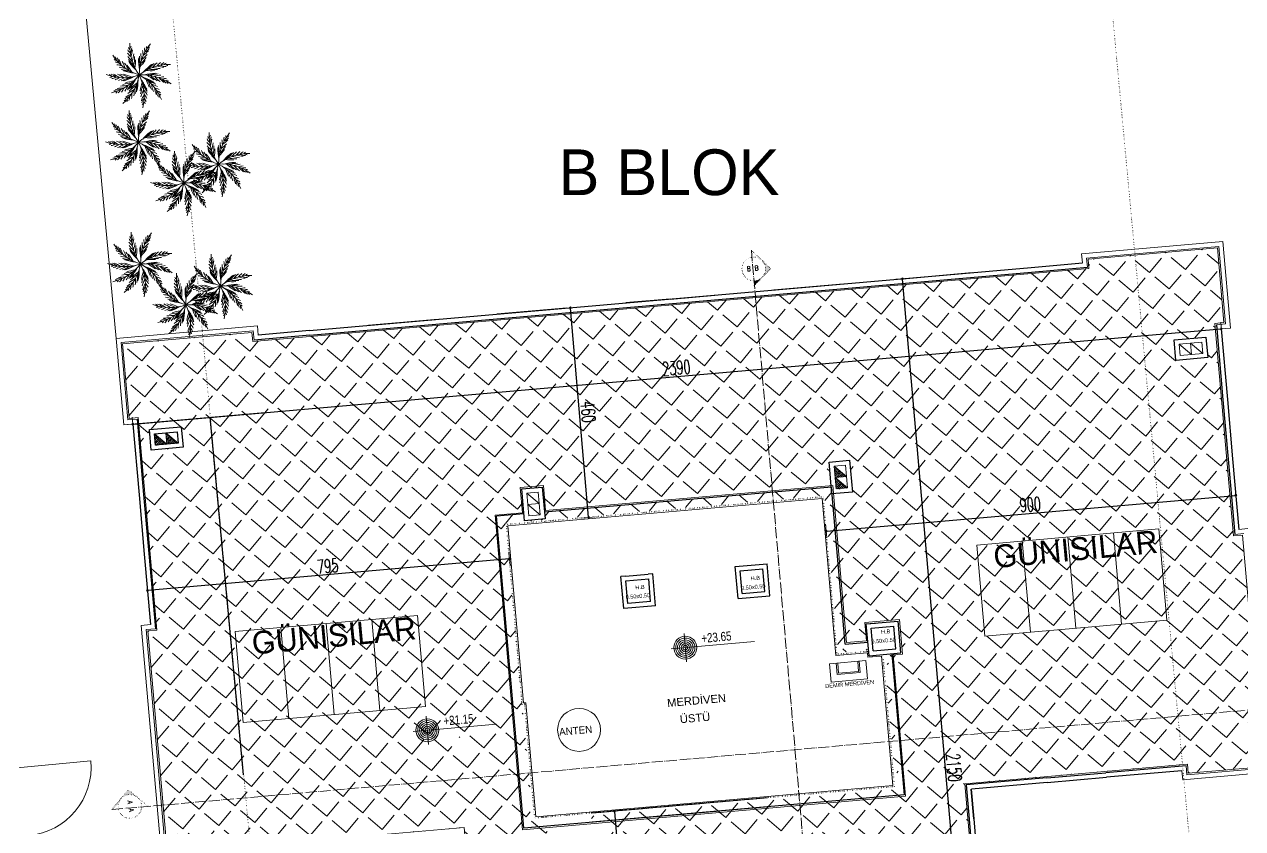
# Model space of a CAD drawing. Header units: millimetres. Extents: x -16104 to 67872, y -88009 to 12107.
# Drawn here: x 1974 to 2641, y -7284 to -6844 of the extents above; entities that cross this region are included whole.
import ezdxf
from ezdxf.enums import TextEntityAlignment as Align

# ---------------------------------------------------------------- set-up
doc = ezdxf.new("R2010")
doc.units = ezdxf.units.MM
doc.linetypes.add('ACAD_ISO04W100', pattern=[30, 24, -3, 0, -3])
doc.linetypes.add('ACAD_ISO07W100', pattern=[3, 0, -3])
doc.layers.get('0').update_dxf_attribs({"color": 241})
for name, color, linetype, lineweight in [('AKS', 1, 'ACAD_ISO07W100', 5), ('ağaç', 114, 'Continuous', 5), ('baca', 46, 'Continuous', 5), ('balkon', 6, 'Continuous', 5), ('duvar', 123, 'Continuous', 25), ('emsal&kolon', 1, 'Continuous', 5), ('KOTLAR', 5, 'Continuous', 20), ('NOKTA', 232, 'Continuous', 0), ('OLCU', 54, 'Continuous', 13), ('pencere', 5, 'Continuous', 5), ('SıVA', 40, 'Continuous', 9), ('TARAMA', 8, 'Continuous', 15), ('YAZI', 22, 'Continuous', 18), ('ÖLÇÜ', 252, 'Continuous', 20)]:
    doc.layers.add(name, color=color, linetype=linetype, lineweight=lineweight)
doc.styles.add('DIM', font='Txttw.shx', dxfattribs={"width": 0.6})
doc.styles.add('DIMENSIONS', font='simplex', dxfattribs={"width": 0.8})
doc.styles.add('TSIMPLEX', font='tsimplex', dxfattribs={"width": 0.8})
doc.styles.add('ÖLÇÜ-50', font='comic.ttf', dxfattribs={"height": 12.5})
doc.dimstyles.new('50', dxfattribs={"dimscale": 0, "dimtxt": 30, "dimasz": 1, "dimexe": 0, "dimexo": 2, "dimgap": 4, "dimtad": 1, "dimdec": 0, "dimzin": 0, "dimdsep": 46, "dimtxsty": 'DIM', "dimblk1": 'DOT', "dimblk2": 'DOT', "dimsah": 1, "dimcen": 1.5, "dimdle": 3, "dimse1": 1, "dimse2": 1, "dimclrd": 256, "dimclre": 9, "dimclrt": 256, "dimadec": 0, "dimazin": 0, "dimtfac": 0.24, "dimtdec": 0, "dimtix": 1, "dimtmove": 2, "dimatfit": 3, "dimldrblk": 'DOT', "dimfxl": 0, "dimtolj": 1, "dimtzin": 15, "dimarcsym": 0})
pattern_1 = [(45, (-5405.354, -18148.654), (-4.490128, 4.490128), []), (45, (-5400.8636, -18148.654), (-4.490128, 4.490128), [7.9375, -1.5875, 0, -1.5875])]

# ---------------------------------------------------------------- blocks, each defined once
blk = doc.blocks.new('A$C3CF6430F')
at = {"layer": 'ağaç'}
for centre, radius, start, end in [((137.7, 275.5), 11.2, 173.7791, 233.0395), ((344, 225.6), 216.9, 161.8706, 201.5936), ((115.4, 289.6), 25.9, 308.4321, 338.3515), ((258.5, 329), 216.9, 197.8706, 237.5936), ((62.3, 248.1), 11.2, 209.7791, 269.0395), ((75.1, 248.9), 26.7, 218.879, 257.5346), ((36, 246.3), 25.9, 344.4321, 14.3515), ((18, 227.4), 52.5, 353.4391, 21.0127), ((-58.4, 203.8), 136.4, 2.0526, 14.8318), ((-75.9, 181.4), 166.7, 3.5529, 15.111), ((348.5, 324.5), 256, 202.9483, 211.3077), ((346.5, 344.2), 256, 204.5673, 211.2107), ((346.3, 365.4), 256, 206.1883, 211.1386), ((148.5, 268.7), 26.7, 182.879, 221.5346), ((14.1, 310.7), 136.4, 326.0526, 338.8318), ((-13.3, 302.8), 166.7, 327.5529, 339.111), ((89.7, 284.9), 52.5, 317.4391, 345.0127), ((-73.7, 289.8), 224.7, 334.6755, 344.6307), ((330, 37), 216.9, 110.1725, 149.8955), ((410.3, 94.7), 256, 151.2501, 159.6096), ((424.5, 108.5), 256, 152.8691, 159.5126), ((441.1, 121.8), 256, 154.4902, 159.4404), ((192.2, 348.6), 136.4, 274.3545, 287.1337), ((218.9, 273.2), 52.5, 265.741, 293.3146), ((242.6, 217), 26.7, 131.1808, 169.8364), ((241.2, 229.8), 11.2, 122.081, 181.3414), ((238.5, 256), 25.9, 256.734, 286.6534), ((124.5, 362), 216.9, 234.9681, 274.6912), ((16.8, 179.1), 11.2, 246.8767, 306.1371), ((-3.1, 161.9), 25.9, 21.5297, 51.4491), ((26.5, 187.5), 26.7, 255.9765, 294.6321), ((-6.1, 135.9), 52.5, 30.5366, 58.1102), ((-52.8, 71.1), 136.4, 39.1502, 51.9294), ((-53.2, 42.6), 166.7, 40.6505, 52.2085), ((178.3, 443.4), 256, 242.1883, 247.1386), ((-58.3, -19), 224.7, 47.7731, 57.7282), ((190.9, 426.3), 256, 240.5673, 247.2107), ((204.1, 411.6), 256, 238.9483, 247.3077), ((-26.2, -12.4), 206.2, 50.1322, 60.5244), ((213.7, 402.4), 256, 237.6825, 247.4019), ((221.3, 395.9), 256, 236.5186, 247.4981), ((-117.1, 135.3), 224.7, 10.6755, 20.6307), ((-87.5, 121.2), 206.2, 13.0347, 23.4268), ((350.9, 311.4), 256, 201.6825, 211.4019), ((353.2, 301.7), 256, 200.5186, 211.4981), ((-58.1, 261), 206.2, 337.0347, 347.4268), ((235.3, -50.2), 216.9, 75.6722, 115.3952), ((395.3, 76.9), 256, 148.8205, 159.8), ((401.5, 84.7), 256, 149.9844, 159.7037), ((108.5, 374.4), 206.2, 285.3366, 295.7287), ((311.8, -54.3), 256, 114.3202, 125.2997), ((121.4, 404.5), 224.7, 282.9774, 292.9325), ((321.3, -51.4), 256, 115.4841, 125.2035), ((169, 365.2), 166.7, 275.8548, 287.4128), ((334.3, -48.1), 256, 116.7498, 125.1093), ((353.8, -44.8), 256, 118.3688, 125.0123), ((288.6, 311.4), 166.7, 241.3545, 252.9126), ((374.9, -43.2), 256, 119.9899, 124.9402), ((298.3, 284.7), 136.4, 239.8542, 252.6334), ((277.6, 207.5), 52.5, 231.2407, 258.8143), ((265.3, 147.7), 26.7, 96.6805, 135.3361), ((271.4, 159), 11.2, 87.5807, 146.8411), ((284, 182.1), 25.9, 222.2337, 252.1531), ((0.8, 310.3), 216.9, 270.9681, 310.6912), ((-8.5, 404.9), 256, 279.2858, 284.2361), ((11.8, 398.9), 256, 277.6648, 284.3082), ((44.8, -52.6), 166.7, 76.6505, 88.2085), ((-66, 206.5), 216.9, 304.0339, 343.7569), ((31.2, 395.1), 256, 276.0458, 284.4052), ((76.9, -105.4), 224.7, 83.7731, 93.7282), ((-112, 273.8), 256, 313.6648, 320.3082), ((44.5, 393.5), 256, 274.7801, 284.4994), ((54.5, 392.9), 256, 273.6161, 284.5957), ((99, -81.2), 206.2, 86.1322, 96.5244), ((-94.1, 282.2), 256, 312.0458, 320.4052), ((-82.4, 288.7), 256, 310.7801, 320.4994), ((-74, 294.1), 256, 309.6161, 320.5957), ((229.9, -68.1), 206.2, 119.198, 129.5901), ((-70.4, 103.1), 216.9, 331.6319, 11.355), ((-124, 143), 256, 343.8458, 353.5652), ((-119.9, 152.1), 256, 342.6819, 353.6614), ((319, -3.2), 206.2, 146.796, 157.1882), ((-4.7, -13.8), 216.9, 7.6319, 47.355), ((117.2, -69.7), 216.9, 43.6319, 83.355), ((-93, 29.9), 256, 10.2799, 21.2595), ((-92.4, 19.9), 256, 11.4439, 21.1632), ((20.1, -86.2), 256, 46.2799, 57.2595), ((26.4, -94), 256, 47.4439, 57.1632), ((179.8, -113.7), 256, 82.2799, 93.2595), ((372.8, 129.1), 206.2, 182.796, 193.1882), ((34.2, -104.8), 256, 48.7096, 57.069), ((189.5, -116.3), 256, 83.4439, 93.1632), ((243.9, 353.3), 206.2, 250.8363, 261.2284), ((338.5, 267.8), 206.2, 218.796, 229.1882), ((202.2, -120.4), 256, 84.7096, 93.069), ((271.6, 370.8), 224.7, 248.4771, 258.4323), ((371.3, 267.9), 224.7, 216.4368, 226.392), ((220.5, -128), 256, 86.3286, 92.972), ((354.2, 208.6), 166.7, 209.3143, 220.8723), ((239.2, -137.9), 256, 87.9496, 92.8999), ((348.2, 180.7), 136.4, 207.814, 220.5932), ((289.7, 126.3), 52.5, 199.2004, 226.774), ((247.6, 82.1), 26.7, 64.6403, 103.2959), ((15.2, 73.4), 25.9, 57.5297, 87.4491), ((21.2, 99), 11.2, 282.8767, 342.1371), ((28, 50.6), 52.5, 66.5366, 94.1102), ((28.4, -29.3), 136.4, 75.1502, 87.9294), ((24.1, 111.5), 26.7, 291.9765, 330.6321), ((-132, 266.7), 256, 315.2858, 320.2361), ((98.5, 3.7), 52.5, 99.6024, 127.176), ((142.4, -63.1), 136.4, 108.2159, 120.9952), ((168.9, -73.6), 166.7, 109.7162, 121.2743), ((224.5, -100.4), 224.7, 116.8388, 126.794), ((-153.6, 97.5), 256, 348.3516, 353.3019), ((-140.7, 114.4), 256, 346.7306, 353.374), ((-130.2, 131.1), 256, 345.1116, 353.471), ((239.1, -39.3), 136.4, 135.814, 148.5932), ((267.5, -36.4), 166.7, 137.3143, 148.8723), ((329.2, -34.3), 224.7, 144.4368, 154.392), ((-97.5, -34), 256, 15.9496, 20.8999), ((-93.9, -13.2), 256, 14.3286, 20.972), ((-92.4, 6.6), 256, 12.7096, 21.069), ((399.4, 110), 224.7, 180.4368, 190.392), ((350.6, 72), 166.7, 173.3143, 184.8723), ((44.6, -121.6), 256, 50.3286, 56.972), ((329.4, 53), 136.4, 171.814, 184.5932), ((54, -140.7), 256, 51.9496, 56.8999), ((250.1, 43.4), 52.5, 163.2004, 190.774), ((190, 32.4), 26.7, 28.6403, 67.2959), ((258.7, 88.5), 11.2, 55.5404, 114.8009), ((281.7, 101.4), 25.9, 190.1934, 220.1128), ((75.3, 15.7), 25.9, 90.5954, 120.5148), ((66.3, 40.5), 11.2, 315.9424, 15.2029), ((62, 52.6), 26.7, 325.0423, 3.6979), ((143.1, -0.5), 25.9, 118.1934, 148.1128), ((169.3, -0.4), 52.5, 127.2004, 154.774), ((123.7, 17.3), 11.2, 343.5404, 42.8009), ((114.3, 26), 26.7, 352.6403, 31.2959), ((229, 28), 25.9, 154.1934, 184.1128), ((202.8, 30.9), 11.2, 19.5404, 78.8009)]:
    blk.add_arc(centre, radius, start, end, dxfattribs=at)
blk = doc.blocks.new('Kot')
at = {"layer": 'KOTLAR'}
for p, q in [((0, 0.155), (0, -0.155)), ((-0.155, 0), (0.759, 0))]:
    blk.add_line(p, q, dxfattribs=at)
for radius in [0.125, 0.105, 0.085, 0.065, 0.045, 0.045, 0.025]:
    blk.add_circle((0, 0), radius, dxfattribs=at)
at = {"layer": 'YAZI', "style": 'TSIMPLEX', "width": 0.8}
blk.add_attdef('KOTH', (0.184, 0.035), '', height=0.1, dxfattribs=at)
blk = doc.blocks.new('DOT')
for p, q in [((-2, 0), (0, 0)), ((0, 15), (0, -15)), ((2, 0), (0, 0))]:
    blk.add_line(p, q)
blk.add_circle((0, 0), 2)
blk = doc.blocks.new('*D8342')
at = {"layer": 'Defpoints', "color": 0, "transparency": 16777216}
for p in [(-22511, 3095.8), (-22511, 3095.8), (-22470.9, 2637.2)]:
    blk.add_point(p, dxfattribs=at)
at = {"layer": 'OLCU', "lineweight": -2, "transparency": 16777216}
blk.add_line((-22471, 2638.2), (-22510.9, 3094.8), dxfattribs=at)
for p, rotation in [((-22511, 3095.8), 95.0000000002884), ((-22470.9, 2637.2), 275.0000000002884)]:
    blk.add_blockref('DOT', p, dxfattribs=dict(at, rotation=rotation))
at = {"layer": 'OLCU', "transparency": 16777216, "insert": (-22472, 2868.1), "char_height": 30, "attachment_point": 5, "rotation": 275, "style": 'DIM'}
blk.add_mtext('\\A1;460', dxfattribs=at)
blk = doc.blocks.new('*D8343')
at = {"layer": 'Defpoints', "color": 0, "transparency": 16777216}
for p in [(-22644.1, 2546.7), (-23436.1, 2477.4), (-23436.1, 2477.4)]:
    blk.add_point(p, dxfattribs=at)
at = {"layer": 'OLCU', "lineweight": -2, "transparency": 16777216}
blk.add_line((-22645.1, 2546.6), (-23435.1, 2477.5), dxfattribs=at)
for p, rotation in [((-22644.1, 2546.7), 5.000000000076161), ((-23436.1, 2477.4), 185.0000000000762)]:
    blk.add_blockref('DOT', p, dxfattribs=dict(at, rotation=rotation))
at = {"layer": 'OLCU', "transparency": 16777216, "insert": (-23041.7, 2531), "char_height": 30, "attachment_point": 5, "rotation": 5, "style": 'DIM'}
blk.add_mtext('\\A1;795', dxfattribs=at)
blk = doc.blocks.new('*D8344')
at = {"layer": 'Defpoints', "color": 0, "transparency": 16777216}
for p in [(-21055.2, 2685.7), (-21055.2, 2685.7), (-21951.2, 2607.3)]:
    blk.add_point(p, dxfattribs=at)
at = {"layer": 'OLCU', "lineweight": -2, "transparency": 16777216}
blk.add_line((-21950.2, 2607.4), (-21056.2, 2685.6), dxfattribs=at)
for p, rotation in [((-21055.2, 2685.7), 5.000000000076187), ((-21951.2, 2607.3), 185.0000000000762)]:
    blk.add_blockref('DOT', p, dxfattribs=dict(at, rotation=rotation))
at = {"layer": 'OLCU', "transparency": 16777216, "insert": (-21504.9, 2665.5), "char_height": 30, "attachment_point": 5, "rotation": 5, "style": 'DIM'}
blk.add_mtext('\\A1;900', dxfattribs=at)
blk = doc.blocks.new('*D8345')
at = {"layer": 'Defpoints', "color": 0, "transparency": 16777216}
for p in [(-22414.7, 1995), (-22323.7, 954.4), (-22323.7, 954.4)]:
    blk.add_point(p, dxfattribs=at)
at = {"layer": 'OLCU', "lineweight": -2, "transparency": 16777216}
blk.add_line((-22414.6, 1994), (-22323.8, 955.4), dxfattribs=at)
for p, rotation in [((-22414.7, 1995), 95.0000000002884), ((-22323.7, 954.4), 275.0000000002884)]:
    blk.add_blockref('DOT', p, dxfattribs=dict(at, rotation=rotation))
at = {"layer": 'OLCU', "transparency": 16777216, "insert": (-22350.3, 1476.4), "char_height": 30, "attachment_point": 5, "rotation": 275, "style": 'DIM'}
blk.add_mtext('\\A1;1045', dxfattribs=at)
blk = doc.blocks.new('*D8346')
at = {"layer": 'Defpoints', "color": 0, "transparency": 16777216}
for p in [(-21087, 3049.7), (-21087, 3049.7), (-23467.9, 2841.4)]:
    blk.add_point(p, dxfattribs=at)
at = {"layer": 'OLCU', "lineweight": -2, "transparency": 16777216}
blk.add_line((-23466.9, 2841.5), (-21088, 3049.6), dxfattribs=at)
for p, rotation in [((-21087, 3049.7), 5.000000000076187), ((-23467.9, 2841.4), 185.0000000000762)]:
    blk.add_blockref('DOT', p, dxfattribs=dict(at, rotation=rotation))
at = {"layer": 'OLCU', "transparency": 16777216, "insert": (-22279.1, 2964.5), "char_height": 30, "attachment_point": 5, "rotation": 5, "style": 'DIM'}
blk.add_mtext('\\A1;2390', dxfattribs=at)
blk = doc.blocks.new('*D8347')
at = {"layer": 'Defpoints', "color": 0, "transparency": 16777216}
for p in [(-21784.2, 3159.4), (-21784.2, 3159.4), (-21721.5, 1007.1)]:
    blk.add_point(p, dxfattribs=at)
at = {"layer": 'OLCU', "lineweight": -2, "transparency": 16777216}
blk.add_line((-21597, 1019), (-21784.1, 3158.4), dxfattribs=at)
for p, rotation in [((-21784.2, 3159.4), 95.0000000002884), ((-21596.9, 1018), 275.0000000002884)]:
    blk.add_blockref('DOT', p, dxfattribs=dict(at, rotation=rotation))
at = {"layer": 'OLCU', "transparency": 16777216, "insert": (-21671.6, 2090.4), "char_height": 30, "attachment_point": 5, "rotation": 275, "style": 'DIM'}
blk.add_mtext('\\A1;2150', dxfattribs=at)
blk = doc.blocks.new('tyl')
h = blk.add_hatch()
h.set_pattern_fill('ANSI35', color=256, style=0)
h.set_pattern_definition(pattern_1)
h.paths.add_polyline_path([(-23420.9, 2820.4), (-23418.7, 2795.5), (-23393.8, 2797.7)])
h.paths.add_polyline_path([(-23396, 2822.6), (-23393.8, 2797.7), (-23368.9, 2799.9)])
h = blk.add_hatch()
h.set_pattern_fill('ANSI35', color=256, style=0)
h.set_pattern_definition(pattern_1)
h.paths.add_polyline_path([(-21934.1, 2749.4), (-21931.9, 2724.5), (-21907, 2726.7)])
h.paths.add_polyline_path([(-21931.9, 2724.5), (-21929.7, 2699.6), (-21904.8, 2701.8)])
at = {"layer": 'AKS'}
for points in [[(-22090.9, 3162.8), (-22073, 3181.6), (-22091.8, 3199.5, -0.198912), (-22083.7, 3181.3, -0.198912)], [(-22090.9, 3162.8), (-22073, 3181.6), (-22091.8, 3199.5, -0.198912), (-22083.7, 3181.3, -0.198912)], [(-22108.8, 3144), (-22090.9, 3162.8, -0.198912), (-22109, 3154.8)], [(-22108.8, 3144), (-22090.9, 3162.8, -0.198912), (-22109, 3154.8)], [(-23457.9, 2025.2), (-23477.8, 2041.8), (-23494.4, 2022, -0.198912), (-23476.8, 2031.1, -0.198912)], [(-23457.9, 2025.2), (-23477.8, 2041.8), (-23494.4, 2022, -0.198912), (-23476.8, 2031.1, -0.198912)], [(-23457.9, 2025.2), (-23477.8, 2041.8), (-23494.4, 2022, -0.198912), (-23476.8, 2031.1, -0.198912)], [(-23457.9, 2025.2), (-23477.8, 2041.8), (-23494.4, 2022, -0.198912), (-23476.8, 2031.1, -0.198912)]]:
    blk.add_hatch(color=1, dxfattribs=at).paths.add_polyline_path(points)
at = {"layer": 'TARAMA'}
h = blk.add_hatch(dxfattribs=at)
h.set_pattern_fill('ANGLE,_O', color=256, scale=8, angle=50)
h.set_pattern_definition([(50, (-58371.855, -11680.98), (-42.80656, 35.91897), [40.64, -15.24]), (140, (-58371.855, -11680.98), (-35.91897, -42.80656), [40.64, -15.24])])
h.paths.add_polyline_path([(-22674.7, 3068.4), (-23205.6, 3021.9), (-23207.4, 3041.9), (-23490.3, 3017.1), (-23476, 2853.7), (-23456.1, 2855.5), (-23415.5, 2390.9), (-23435.4, 2389.2), (-23434.3, 2377.3), (-22636.9, 2447), (-22653.9, 2624.2), (-22636, 2625.8)])
h.paths.add_polyline_path([(-23362, 2835.6), (-23358.1, 2790.8), (-23427.8, 2784.7), (-23431.7, 2829.5)], flags=16)
h.paths.add_polyline_path([(-23371.1, 2824.8), (-23368.9, 2799.9), (-23418.7, 2795.5), (-23420.9, 2820.4)], flags=0)
h.paths.add_polyline_path([(-23371.1, 2824.8), (-23368.9, 2799.9), (-23393.8, 2797.7), (-23418.7, 2795.5), (-23420.9, 2820.4), (-23396, 2822.6)], flags=0)
h.paths.add_polyline_path([(-22636.9, 2447), (-23434.3, 2377.3), (-23418.7, 2198.2), (-22619.7, 2268.1)])
h.paths.add_polyline_path([(-22615.9, 2228.3), (-22616.2, 2228.3), (-22619.5, 2266), (-22619.7, 2268.1), (-23418.7, 2198.2), (-23402, 2008.3), (-22601.5, 2078.3)])
h.paths.add_polyline_path([(-22775.2, 2145.6, -1), (-22750.3, 2147.8, -1)], flags=16)
h.paths.add_polyline_path([(-22773.2, 2145.8, -1), (-22752.3, 2147.6, -1)], flags=0)
h.paths.add_polyline_path([(-22771.2, 2146, -1), (-22754.3, 2147.4, -1)], flags=0)
h.paths.add_polyline_path([(-22769.2, 2146.1, -1), (-22756.3, 2147.3, -1)], flags=0)
h.paths.add_polyline_path([(-22767.2, 2146.3, -1), (-22758.3, 2147.1, -1)], flags=0)
h.paths.add_polyline_path([(-22765.2, 2146.5, -1), (-22760.3, 2146.9, -1)], flags=0)
h.paths.add_polyline_path([(-22602.1, 2031.8), (-22597.1, 2032.2), (-22601.5, 2078.3), (-23402, 2008.3), (-23394.3, 1919.3), (-22598.3, 1989)])
h.paths.add_polyline_path([(-23229.4, 1916.7), (-22743.3, 1959.2), (-22666.5, 1082.1), (-22686.4, 1080.3), (-22672.2, 916.9), (-22508.8, 931.2), (-22510.5, 951.2), (-22489.6, 953), (-22579.3, 1977.6), (-22597.2, 1976), (-22598.3, 1989), (-23394.3, 1919.3), (-23391, 1882.5), (-23227.7, 1896.7)])
h.paths.add_polyline_path([(-22381.3, 3094.1), (-22674.7, 3068.4), (-22636, 2625.8), (-22342.6, 2651.4)])
h.paths.add_polyline_path([(-22572.5, 2703.6), (-22566.4, 2633.9), (-22611.2, 2630), (-22617.3, 2699.7)], flags=16)
h.paths.add_polyline_path([(-22581.6, 2692.8), (-22579.4, 2667.9), (-22577.2, 2643), (-22602.1, 2640.8), (-22604.3, 2665.7), (-22606.5, 2690.6)], flags=0)
h.paths.add_polyline_path([(-22201, 3109.8), (-22381.3, 3094.1), (-22342.6, 2651.4), (-22162.3, 2667.2)])
h.paths.add_polyline_path([(-21907.7, 3135.5), (-22105.9, 3118.2), (-22067.2, 2675.5), (-21955.1, 2685.4), (-21939.5, 2508), (-21853.5, 2515.6)])
h.paths.add_polyline_path([(-21944.9, 2758.5), (-21900.1, 2762.4), (-21894, 2692.7), (-21938.8, 2688.8)], flags=16)
h.paths.add_polyline_path([(-21934.1, 2749.4), (-21909.2, 2751.6), (-21907, 2726.7), (-21904.8, 2701.8), (-21929.7, 2699.6), (-21931.9, 2724.5)], flags=0)
h.paths.add_polyline_path([(-22105.9, 3118.2), (-22201, 3109.8), (-22162.3, 2667.2), (-22067.2, 2675.5)])
h.paths.add_polyline_path([(-21101.1, 3061.5), (-21081.2, 3063.3), (-21095.5, 3226.6), (-21378.4, 3201.9), (-21376.6, 3182), (-21907.7, 3135.5), (-21853.5, 2515.6), (-21039.5, 2586.8), (-21040.5, 2598.7), (-21060.4, 2597)])
h.paths.add_polyline_path([(-21186.4, 2980.8), (-21190.3, 3025.6), (-21120.6, 3031.7), (-21116.6, 2986.9)], flags=16)
h.paths.add_polyline_path([(-21177.3, 2991.6), (-21179.5, 3016.5), (-21154.6, 3018.7), (-21129.7, 3020.9), (-21127.5, 2996), (-21152.4, 2993.8)], flags=0)
h.paths.add_polyline_path([(-21853.5, 2515.6), (-21939.5, 2508), (-21925, 2342), (-21861.8, 2347.5), (-21867, 2407.3), (-21844.2, 2409.3)])
h.paths.add_polyline_path([(-21039.5, 2586.8), (-21853.5, 2515.6), (-21844.2, 2409.3), (-21791.3, 2413.9), (-21784.9, 2341.2), (-21023.8, 2407.8)])
h.paths.add_polyline_path([(-20999.4, 2128.8), (-21795.4, 2059.2), (-21794.2, 2046.2), (-21812.3, 2044.7), (-21722.6, 1020.1), (-21667.7, 1024.9), (-21666, 1005), (-21537.5, 1016.2), (-21559.6, 1269.2), (-21579.5, 1267.5), (-21648.4, 2055), (-21161.3, 2097.6), (-21159.6, 2077.7), (-20996.2, 2092)])
h.paths.add_polyline_path([(-21007.2, 2217.8), (-21808.1, 2147.7), (-21804.1, 2101.6), (-21799.1, 2102), (-21795.4, 2059.2), (-20999.4, 2128.8)])
h.paths.add_polyline_path([(-21023.8, 2407.8), (-21784.9, 2341.2), (-21784.6, 2338.2), (-21819.5, 2335.1), (-21816, 2295.3), (-21821, 2294.9), (-21808.1, 2147.7), (-21007.2, 2217.8)])
h.paths.add_polyline_path([(-21812.3, 2044.7), (-21822.1, 2043.8), (-22010.5, 2027.3), (-21920.8, 1002.7), (-21722.6, 1020.1)])
h.paths.add_polyline_path([(-22010.5, 2027.3), (-22105.6, 2019), (-22015.9, 994.4), (-21920.8, 1002.7)])
h.paths.add_polyline_path([(-22105.6, 2019), (-22285.9, 2003.2), (-22196.2, 978.6), (-22015.9, 994.4)])
h.paths.add_polyline_path([(-22082.2, 1081), (-22076.1, 1011.2), (-22120.9, 1007.3), (-22127, 1077.1)], flags=16)
h.paths.add_polyline_path([(-22091.3, 1070.1), (-22089.1, 1045.2), (-22086.9, 1020.3), (-22111.8, 1018.2), (-22114, 1043.1), (-22116.2, 1068)], flags=0)
h.paths.add_polyline_path([(-22161, 1580.5), (-22230.8, 1574.4), (-22234.7, 1619.2), (-22165, 1625.3)], flags=16)
h.paths.add_polyline_path([(-22171.9, 1589.6), (-22196.8, 1587.4), (-22221.7, 1585.2), (-22223.9, 1610.1), (-22199, 1612.3), (-22174.1, 1614.5)], flags=0)
h.paths.add_polyline_path([(-22285.9, 2003.2), (-22464.7, 1987.6, -0.405453), (-22555.8, 1882.2), (-22564.3, 1978.9), (-22579.3, 1977.6), (-22489.6, 953), (-22196.2, 978.6)])
h.paths.add_polyline_path([(-23074.2, 2550.7), (-23013.2, 2556.1), (-23009.2, 2511.3), (-23070.3, 2505.9)], flags=24)
h.paths.add_polyline_path([(-22747, 2149.1), (-22703.4, 2152.9), (-22704.7, 2167.8), (-22748.3, 2164)], flags=24)
h.paths.add_polyline_path([(-22622.2, 2215.5), (-22578.2, 2219.3), (-22574.3, 2174.5), (-22618.3, 2170.6)], flags=9)
h.paths.add_polyline_path([(-22529.6, 2832.3), (-22535, 2893.4), (-22490.1, 2897.3), (-22484.8, 2836.3)], flags=24)
h.paths.add_polyline_path([(-22320.1, 2983.5), (-22242, 2990.3), (-22238.1, 2945.5), (-22316.2, 2938.7)], flags=24)
h.paths.add_polyline_path([(-21537.3, 2685.2), (-21476.3, 2690.5), (-21472.4, 2645.7), (-21533.4, 2640.4)], flags=24)
h.paths.add_polyline_path([(-21728.6, 2047.7), (-21735.2, 2122.4), (-21690.3, 2126.4), (-21683.8, 2051.6)], flags=9)
h.paths.add_polyline_path([(-21855.1, 2282.6), (-21811.2, 2286.4), (-21807.2, 2241.6), (-21851.2, 2237.7)], flags=9)
h.paths.add_polyline_path([(-22586, 1967.9), (-22589.9, 2011.8), (-22545, 2015.8), (-22541.2, 1971.8)], flags=9)
h.paths.add_polyline_path([(-22455, 1979.3), (-22458.9, 2023.3), (-22414, 2027.2), (-22410.2, 1983.3)], flags=9)
h.paths.add_polyline_path([(-22407.3, 1433.7), (-22413.8, 1508.5), (-22369, 1512.4), (-22362.4, 1437.7)], flags=24)
at = {"layer": 'AKS', "color": 1, "linetype": 'ACAD_ISO04W100'}
for p, q in [((-22115, 3221.7), (-21877.8, 510.5)), ((-20915.4, 2225.9), (-23513.8, 1998.5))]:
    blk.add_line(p, q, dxfattribs=at)
at = {"layer": 'AKS', "color": 1, "linetype": 'ACAD_ISO07W100'}
for p, q in [((-22073, 3181.6), (-22115, 3221.7)), ((-23513.8, 1998.5), (-23477.8, 2041.8)), ((-23513.8, 1998.5), (-23477.8, 2041.8)), ((-23434.8, 2005.8), (-23474.5, 2039.1)), ((-23434.8, 2005.8), (-23474.5, 2039.1))]:
    blk.add_line(p, q, dxfattribs=at)
at = {"layer": 'AKS', "color": 1}
for p, q in [((-22108.8, 3144), (-22073, 3181.6)), ((-22073, 3181.6), (-22108.8, 3144)), ((-22108.8, 3144), (-22073, 3181.6)), ((-22073, 3181.6), (-22108.8, 3144))]:
    blk.add_line(p, q, dxfattribs=at)
at = {"layer": 'AKS', "color": 1, "linetype": 'ACAD_ISO07W100'}
for centre in [(-22109.7, 3180.7), (-23474.6, 2005.3), (-23474.6, 2005.3)]:
    blk.add_circle(centre, 25.9, dxfattribs=at)
at = {"layer": 'baca'}
for points in [[(-21179.5, 3016.5), (-21154.6, 3018.7), (-21152.4, 2993.8), (-21177.3, 2991.6), (-21179.5, 3016.5), (-21152.4, 2993.8)], [(-21154.6, 3018.7), (-21129.7, 3020.9), (-21127.5, 2996), (-21152.4, 2993.8), (-21154.6, 3018.7), (-21127.5, 2996)], [(-23420.9, 2820.4), (-23396, 2822.6), (-23393.8, 2797.7), (-23418.7, 2795.5), (-23420.9, 2820.4), (-23393.8, 2797.7)], [(-23396, 2822.6), (-23371.1, 2824.8), (-23368.9, 2799.9), (-23393.8, 2797.7), (-23396, 2822.6), (-23368.9, 2799.9)], [(-21934.1, 2749.4), (-21909.2, 2751.6), (-21907, 2726.7), (-21931.9, 2724.5), (-21934.1, 2749.4), (-21907, 2726.7)], [(-21931.9, 2724.5), (-21907, 2726.7), (-21904.8, 2701.8), (-21929.7, 2699.6), (-21931.9, 2724.5), (-21904.8, 2701.8)], [(-22606.5, 2690.6), (-22581.6, 2692.8), (-22579.4, 2667.9), (-22604.3, 2665.7), (-22606.5, 2690.6), (-22579.4, 2667.9)], [(-22604.3, 2665.7), (-22579.4, 2667.9), (-22577.2, 2643), (-22602.1, 2640.8), (-22604.3, 2665.7), (-22577.2, 2643)]]:
    blk.add_lwpolyline(points, dxfattribs=at)
at = {"layer": 'balkon'}
for p, q in [((-21392.5, 3213.7), (-21083.6, 3240.7)), ((-21381.6, 3204.6), (-21092.7, 3229.9)), ((-21077.9, 3060.5), (-21092.7, 3229.9)), ((-21067.1, 3051.4), (-21083.6, 3240.7)), ((-21390.7, 3193.8), (-21392.5, 3213.7)), ((-21379.9, 3184.7), (-21381.6, 3204.6)), ((-23195.6, 3056), (-23504.4, 3028.9)), ((-23204.7, 3045.1), (-23493.6, 3019.8)), ((-23202.9, 3025.2), (-23204.7, 3045.1)), ((-23193.8, 3036), (-23195.6, 3056)), ((-21097.8, 3058.8), (-21077.9, 3060.5)), ((-21087, 3049.7), (-21067.1, 3051.4)), ((-23487.8, 2839.7), (-23504.4, 3028.9)), ((-23478.7, 2850.5), (-23493.6, 3019.8)), ((-23179, 2866.7), (-23487.8, 2839.7)), ((-23179, 2866.7), (-23487.8, 2839.7)), ((-23179, 2866.7), (-23487.8, 2839.7)), ((-23458.8, 2852.2), (-23478.7, 2850.5)), ((-23467.9, 2841.4), (-23487.8, 2839.7)), ((-21048.6, 2611.1), (-21028.7, 2612.8)), ((-21057.7, 2600.2), (-21037.8, 2602)), ((-23429.5, 2402.8), (-23449.5, 2401)), ((-23449.5, 2401), (-23402.9, 1868.4)), ((-23418.7, 2393.7), (-23438.6, 2391.9)), ((-23438.6, 2391.9), (-23393.8, 1879.2)), ((-21173.1, 2083.5), (-21171.4, 2063.6)), ((-21171.4, 2063.6), (-20982.1, 2080.2)), ((-21164, 2094.4), (-21162.3, 2074.4)), ((-21162.3, 2074.4), (-20992.9, 2089.2))]:
    blk.add_line(p, q, dxfattribs=at)
at = {"layer": 'duvar'}
for p, q in [((-23081.8, 3045.8), (-21502.8, 3184)), ((-23080.9, 3035.9), (-21501.9, 3174)), ((-21784.2, 3159.4), (-21632.3, 3172.6)), ((-21502.8, 3184), (-21390.7, 3193.8)), ((-21501.9, 3174), (-21379.9, 3184.7)), ((-22065.6, 3134.7), (-21913.7, 3148)), ((-22292.3, 3114.9), (-22195.1, 3123.4)), ((-22518.9, 3095.1), (-22670.8, 3081.8)), ((-22292.3, 3114.9), (-22389.4, 3106.4)), ((-22800.3, 3070.5), (-22952.3, 3057.2)), ((-23081.8, 3045.8), (-23193.8, 3036)), ((-21097.8, 3058.8), (-21083.4, 2894.3)), ((-21087, 3049.7), (-21073.5, 2895.1)), ((-23080.9, 3035.9), (-23202.9, 3025.2)), ((-21083.4, 2894.3), (-21072.1, 2764.8)), ((-21073.5, 2895.1), (-21062.2, 2765.6)), ((-23458.8, 2852.2), (-23444.4, 2687.7)), ((-23225.7, 2074.6), (-23298.6, 2856.2)), ((-23467.9, 2841.4), (-23454.4, 2686.8)), ((-21072.1, 2764.8), (-21057.7, 2600.2)), ((-21062.2, 2765.6), (-21048.6, 2611.1)), ((-21939.6, 2703.8), (-22567.7, 2648.8)), ((-21909.6, 2360.4), (-21939.6, 2703.8)), ((-23454.4, 2686.8), (-23443.1, 2557.3)), ((-23444.4, 2687.7), (-23433.1, 2558.2)), ((-22612.5, 2644.9), (-22672.3, 2639.7)), ((-22612.6, 1957.6), (-22672.3, 2639.7)), ((-23443.1, 2557.3), (-23429.5, 2402.8)), ((-23433.1, 2558.2), (-23418.7, 2393.7)), ((-22150.2, 2529.7), (-22080.5, 2535.8)), ((-22074.4, 2466.1), (-22080.5, 2535.8)), ((-22390.3, 2508.7), (-22400.3, 2507.9)), ((-22394.2, 2438.1), (-22400.3, 2507.9)), ((-22390.3, 2508.7), (-22340.5, 2513.1)), ((-22330.5, 2514), (-22340.5, 2513.1)), ((-22324.4, 2444.2), (-22330.5, 2514)), ((-22144.1, 2460), (-22150.2, 2529.7)), ((-22139.4, 2520.7), (-22089.6, 2525)), ((-22135, 2470.8), (-22139.4, 2520.7)), ((-22085.2, 2475.2), (-22089.6, 2525)), ((-22389.4, 2498.8), (-22339.6, 2503.1)), ((-22385.1, 2449), (-22389.4, 2498.8)), ((-22335.3, 2453.3), (-22339.6, 2503.1)), ((-22335.3, 2453.3), (-22385.1, 2449)), ((-22144.1, 2460), (-22074.4, 2466.1)), ((-22135, 2470.8), (-22085.2, 2475.2)), ((-22324.4, 2444.2), (-22394.2, 2438.1)), ((-21863.7, 2404.6), (-21794, 2410.7)), ((-21863.7, 2404.6), (-21843.8, 2406.3)), ((-21857.6, 2334.8), (-21863.7, 2404.6)), ((-21852.9, 2395.5), (-21803.1, 2399.8)), ((-21798.7, 2350), (-21803.1, 2399.8)), ((-21787.9, 2340.9), (-21794, 2410.7)), ((-21848.5, 2345.7), (-21852.9, 2395.5)), ((-21909.6, 2360.4), (-21860.2, 2364.7)), ((-21848.5, 2345.7), (-21798.7, 2350)), ((-21863.5, 2344.3), (-21858.5, 2344.8)), ((-21857.6, 2334.8), (-21787.9, 2340.9)), ((-21807.8, 2339.2), (-21780.8, 2030.4)), ((-21468.9, 2067.7), (-21339.4, 2079)), ((-21164, 2094.4), (-21339.4, 2079)), ((-21173.1, 2083.5), (-21338.5, 2069.1)), ((-21468.9, 2067.7), (-21645.2, 2052.3)), ((-21645.2, 2052.3), (-21638.7, 1977.5)), ((-21468, 2057.7), (-21633.4, 2043.3)), ((-21468, 2057.7), (-21338.5, 2069.1)), ((-21780.8, 2030.4), (-22463.2, 1970.7)), ((-21628.7, 1978.4), (-21634.4, 2043.2)), ((-21634.4, 2043.2), (-21628.7, 1978.4)), ((-22079.4, 2024.3), (-22464.9, 1990.6)), ((-22077.7, 2004.4), (-22463.2, 1970.7)), ((-22079.4, 2024.3), (-22119.3, 2020.8)), ((-22192.2, 1994.4), (-22612.6, 1957.6)), ((-21638.7, 1977.5), (-21588.8, 1407.7)), ((-21628.7, 1978.4), (-21578.8, 1408.6))]:
    blk.add_line(p, q, dxfattribs=at)
at = {"layer": 'duvar', "linetype": 'ACAD_ISO07W100'}
for p, q in [((-21957.8, 2682.1), (-22650.6, 2621.5)), ((-21927.7, 2338.7), (-21957.8, 2682.1)), ((-22620.6, 2278.1), (-22650.6, 2621.5)), ((-21927.7, 2338.7), (-21858.5, 2344.8)), ((-21827.7, 2337.4), (-21802.5, 2048.5)), ((-22616.2, 2228.3), (-22620.6, 2278.1)), ((-22611.3, 2228.7), (-22616.2, 2228.3)), ((-22611.3, 2228.7), (-22589.5, 1979.7)), ((-21802.5, 2048.5), (-22464.9, 1990.6)), ((-22194, 2014.3), (-22589.5, 1979.7)), ((-22564.6, 1981.9), (-22572.5, 1981.2))]:
    blk.add_line(p, q, dxfattribs=at)
at = {"layer": 'duvar'}
for points in [[(-21190.3, 3025.6), (-21120.6, 3031.7), (-21116.6, 2986.9), (-21186.4, 2980.8)], [(-23431.7, 2829.5), (-23362, 2835.6), (-23358.1, 2790.8), (-23427.8, 2784.7)], [(-21938.8, 2688.8), (-21944.9, 2758.5), (-21900.1, 2762.4), (-21894, 2692.7)], [(-22611.2, 2630), (-22617.3, 2699.7), (-22572.5, 2703.6), (-22566.4, 2633.9)]]:
    blk.add_lwpolyline(points, close=True, dxfattribs=at)
blk.add_lwpolyline([(-23420.9, 2820.4), (-23371.1, 2824.8), (-23368.9, 2799.9), (-23418.7, 2795.5), (-23420.9, 2820.4)], dxfattribs=at)
at = {"layer": 'NOKTA', "linetype": 'ACAD_ISO07W100'}
for p, q in [((-21417.6, 4731.1), (-21042.9, 713.1)), ((-21417.6, 4731.1), (-21042.9, 713.1)), ((-23084.3, 558.6), (-23455.6, 4541.1)), ((-23084.3, 558.6), (-23455.6, 4541.1))]:
    blk.add_line(p, q, dxfattribs=at)
at = {"layer": 'pencere'}
for p, q in [((-21223.5, 2612), (-21621.9, 2576.8)), ((-21223.5, 2612), (-21205.9, 2412.8)), ((-21522.3, 2585.8), (-21504.7, 2386.6)), ((-21422.7, 2594.6), (-21405.1, 2395.4)), ((-21323.1, 2603.4), (-21305.5, 2404.2)), ((-21621.9, 2577), (-21604.3, 2377.8)), ((-22845.7, 2423), (-23244.1, 2387.8)), ((-23044.9, 2405.6), (-23027.3, 2206.4)), ((-22945.3, 2414.4), (-22927.7, 2215.2)), ((-22845.7, 2423), (-22828.1, 2223.8)), ((-21205.9, 2412.8), (-21378.4, 2397.5)), ((-23244.1, 2388), (-23226.6, 2188.8)), ((-23144.5, 2396.8), (-23126.9, 2197.6)), ((-21378.4, 2397.5), (-21604.3, 2377.8)), ((-22828.1, 2223.8), (-23000.6, 2208.6)), ((-23000.6, 2208.6), (-23226.6, 2188.8))]:
    blk.add_line(p, q, dxfattribs=at)
at = {"layer": 'SıVA'}
for p, q in [((-23298.6, 2856.2), (-23225.7, 2074.6)), ((-21944.1, 2317.2), (-21864.7, 2324.2)), ((-21929.2, 2318.5), (-21927, 2293.6)), ((-21926.2, 2318.8), (-21924.3, 2296.9)), ((-21882.3, 2322.6), (-21880.4, 2300.7)), ((-21879.4, 2322.9), (-21877.2, 2298)), ((-21864.7, 2324.2), (-21861.2, 2284.3)), ((-21944.1, 2317.2), (-21940.6, 2277.4)), ((-21877.2, 2298), (-21927, 2293.6)), ((-21877.2, 2298), (-21927, 2293.6)), ((-21880.4, 2300.7), (-21924.3, 2296.9)), ((-21861.2, 2284.3), (-21940.6, 2277.4))]:
    blk.add_line(p, q, dxfattribs=at)
for points in [[(-21579.5, 1267.5), (-21648.4, 2055), (-21161.3, 2097.6), (-21159.6, 2077.7), (-20996.2, 2092), (-21040.5, 2598.7), (-21060.4, 2597), (-21101.1, 3061.5), (-21081.2, 3063.3), (-21095.5, 3226.6), (-21378.4, 3201.9), (-21376.6, 3182), (-23205.6, 3021.9), (-23207.4, 3041.9), (-23490.3, 3017.1), (-23476, 2853.7), (-23456.1, 2855.5), (-23415.5, 2390.9), (-23435.4, 2389.2), (-23391, 1882.5)], [(-23229.4, 1916.7), (-22743.3, 1959.2), (-22666.5, 1082.1)]]:
    blk.add_lwpolyline(points, dxfattribs=at)
for points in [[(-22615.4, 1954.3), (-21777.6, 2027.6), (-21804.6, 2336.5), (-21784.6, 2338.2), (-21791.3, 2413.9), (-21867, 2407.3), (-21863.5, 2367.4), (-21906.8, 2363.6), (-21936.9, 2707), (-22565, 2652.1), (-22569.8, 2706.9), (-22620.6, 2702.4), (-22615.8, 2647.6), (-22675.6, 2642.4)], [(-22586.7, 1982.9), (-21805.7, 2051.3), (-21830.5, 2334.2), (-21860.4, 2331.6), (-21861.2, 2341.5), (-21930.5, 2335.5), (-21960.5, 2678.9), (-22647.4, 2618.8), (-22613.5, 2231.5), (-22608.5, 2232)]]:
    blk.add_lwpolyline(points, close=True, dxfattribs=at)
blk.add_circle((-22491.8, 2172.7), 47.1, dxfattribs=at)
at = {"layer": 'ÖLÇÜ'}
for p, q in [((-23504.4, 3028.9), (-23643.7, 4523.5)), ((-23504.4, 3028.9), (-23643.7, 4523.5)), ((-23559.9, 2104.8), (-23729.2, 2089)), ((-23559.9, 2104.8), (-23729.2, 2089))]:
    blk.add_line(p, q, dxfattribs=at)
blk.add_arc((-23709.3, 2090.9), 150, 275.3265, 5.3265, dxfattribs=at)
blk.add_arc((-23709.3, 2090.9), 150, 275.3265, 5.3265, dxfattribs=at)
at = {"layer": 'ağaç', "xscale": 0.4901911505238699, "yscale": 0.4901911505238699, "zscale": 0.4901911505238699, "rotation": 338.6537371730997}
for p in [(-23545, 3563.7), (-23545, 3563.7), (-23546.7, 3417), (-23546.7, 3417), (-23371.5, 3368.8), (-23371.5, 3368.8), (-23447.8, 3327.6), (-23447.8, 3327.6), (-23542.2, 3150.5), (-23542.2, 3150.5), (-23367.1, 3102.3), (-23443.3, 3061.1), (-23443.3, 3061.1)]:
    blk.add_blockref('A$C3CF6430F', p, dxfattribs=at)
at = {"layer": 'KOTLAR', "ltscale": 0.01, "xscale": 199.9999999999931, "yscale": 199.9999999999931, "zscale": 199.9999999999931, "rotation": 4.999999999998921}
for p, values in [((-22259.6, 2352.6), {'KOTH': '+23.65'}), ((-22823.7, 2171.9), {'KOTH': '+21.15'})]:
    blk.add_blockref('Kot', p, dxfattribs=at).add_auto_attribs(values)
at = {"char_height": 50, "width": 660.655, "attachment_point": 9, "rotation": 5.3557}
for insert in [(-21224.2, 2559.3), (-22846.4, 2370.3)]:
    blk.add_mtext('GÜNISILAR', dxfattribs=dict(at, insert=insert))
at = {"layer": 'AKS', "color": 1, "style": 'DIMENSIONS', "width": 0.8}
for s, rotation, p in [('B', 4.5779, (-22120.8, 3181.3)), ('B', 4.5779, (-22103.6, 3182.7)), ('A', 274.5779, (-23474.3, 2014.5)), ('A', 274.5779, (-23474.3, 2014.5)), ('A', 274.5779, (-23471.2, 1997.4)), ('A', 274.5779, (-23471.2, 1997.4))]:
    blk.add_text(s, height=10.4, rotation=rotation, dxfattribs=at).set_placement(p, align=Align.MIDDLE)
at = {"layer": 'duvar', "insert": (-22536.6, 3442.1), "char_height": 100, "width": 1025.899, "attachment_point": 1}
blk.add_mtext('B BLOK', dxfattribs=at)
blk.add_mtext('B BLOK', dxfattribs=at)
at = {"layer": 'emsal&kolon', "attachment_point": 9, "rotation": 5}
for s, insert, char_height, width in [('{\\fArial|b0|i0|c162|p34;H.B}', (-22095.9, 2501.3), 8.75, 538.421), ('{\\fArial|b0|i0|c162|p34;H.B}', (-22348.2, 2481.4), 8.75, 538.421), ('{\\fArial|b0|i0|c162|p34;0.50x0.50}', (-22083.9, 2483), 8.75, 538.421), ('{\\fArial|b0|i0|c162|p34;0.50x0.50}', (-22336.2, 2463.1), 8.75, 538.421), ('{\\fArial|b0|i0|c162|p34;0.50x0.50}', (-21798.7, 2365.8), 8.75, 538.421), ('{\\fArial|b0|i0|c162|p34;H.B}', (-21810.7, 2384.1), 8.75, 538.421), ('{\\fArial|b0|i0|c162|p34;DEMİR MERDİVEN}', (-21846.2, 2273.4), 8.75, 538.421), ('{\\fArial|b0|i0|c162|p34;MERDİVEN}', (-22170, 2234), 17.5, 1076.841), ('{\\fArial|b0|i0|c162|p34;ÜSTÜ}', (-22204.4, 2192.7), 17.5, 1076.841)]:
    blk.add_mtext(s, dxfattribs=dict(at, insert=insert, char_height=char_height, width=width))
at = {"layer": 'YAZI', "style": 'ÖLÇÜ-50'}
blk.add_text('ANTEN', height=16, rotation=5, dxfattribs=at).set_placement((-22534.8, 2160.1))
at = {"layer": 'OLCU'}
for base, p1, p2, angle, picture, middle in [((-21784.2152, 3159.357), (-21721.4857, 1007.1344), (-21784.2152, 3159.357), 95, '*D8347', (-21671.6169, 2090.3527)), ((-22511, 3095.8), (-22470.9, 2637.2), (-22511, 3095.8), 95, '*D8342', (-22472, 2868.1)), ((-21087, 3049.7), (-23467.9, 2841.4), (-21087, 3049.7), 5, '*D8346', (-22279.1, 2964.5)), ((-21055.1614, 2685.7264), (-21951.2385, 2607.3298), (-21055.1614, 2685.7264), 5, '*D8344', (-21504.8559, 2665.4558)), ((-23436.1, 2477.4), (-22644.1, 2546.7), (-23436.1, 2477.4), 5, '*D8343', (-23041.7, 2531)), ((-22323.7, 954.4), (-22414.7, 1995), (-22323.7, 954.4), 95, '*D8345', (-22350.3, 1476.4))]:
    dim = blk.add_linear_dim(base=base, p1=p1, p2=p2, angle=angle, dimstyle='50', override={"dimscale": 1}, dxfattribs=at)
    dim.commit()
    dim.dimension.update_dxf_attribs({"geometry": picture, "text_midpoint": middle})

msp = doc.modelspace()

# ---------------------------------------------------------------- block references
at = {"layer": 'duvar', "xscale": 0.25, "yscale": 0.25, "zscale": 0.25}
msp.add_blockref('tyl', (7900.7, -7773.07), dxfattribs=at)

doc.saveas('drawing.dxf')
